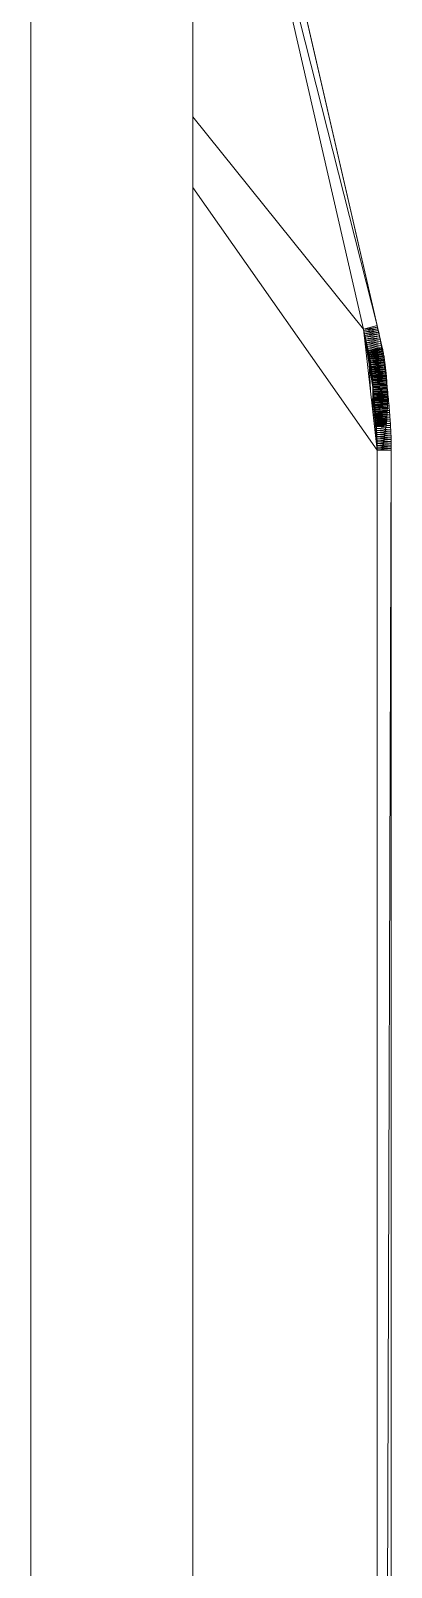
# Model space of a CAD drawing. Header units: millimetres. Extents: x 586.5 to 618.3, y 239.1 to 272.6.
# Drawn here: x 595.4555 to 595.5, y 261.5766 to 261.7659 of the extents above; entities that cross this region are included whole.
import ezdxf

# ---------------------------------------------------------------- set-up
doc = ezdxf.new("R2010")
doc.units = ezdxf.units.MM
doc.header["$LTSCALE"] = 75
doc.layers.add('A-GENM', color=253, linetype='Continuous', lineweight=9)

# ---------------------------------------------------------------- blocks, each defined once
blk = doc.blocks.new('Object 78325 - Object-283467-Subsolo')
at = {"layer": 'A-GENM'}
for p, q in [((-34830.87, 12990), (-34830.87, 12595)), ((-34810.87, 12990), (-34830.87, 12990)), ((-34830.87, 12990), (-34810.87, 12990)), ((-34830.87, 12990), (-34830.87, 12595)), ((-34810.87, 12595), (-34810.87, 12990)), ((-34810.87, 12990), (-34810.87, 12595)), ((-34810.87, 12595), (-34830.87, 12595)), ((-34830.87, 12595), (-34810.87, 12595))]:
    blk.add_line(p, q, dxfattribs=at)
blk = doc.blocks.new('Object 78325 - Object 78325-283471-Subsolo')
blk.add_blockref('Object 78325 - Object-283467-Subsolo', (0, 0))
blk = doc.blocks.new('_2597901 -  2597901-283655-Subsolo')
at = {"layer": 'A-GENM'}
for p, q in [((-34788.61, 12842.96), (-34806.01, 12918.64)), ((-34788.16, 12841.01), (-34806.01, 12918.64)), ((-34788.61, 12842.96), (-34806.01, 12918.64)), ((-34788.16, 12841.01), (-34807.7, 12918.16)), ((-34807.7, 12918.16), (-34789.85, 12840.56)), ((-34810.87, 12866.7), (-34789.85, 12840.56)), ((-34788.16, 12825.63), (-34810.87, 12858.01)), ((-34788.16, 12841.01), (-34788.61, 12842.96)), ((-34788.16, 12841.01), (-34788.61, 12842.96)), ((-34788.16, 12841.01), (-34789.85, 12840.56)), ((-34788.12, 12840.81), (-34789.85, 12840.56)), ((-34788.12, 12840.81), (-34789.81, 12840.37)), ((-34788.22, 12841), (-34787.54, 12838.29)), ((-34788.16, 12841.01), (-34788.12, 12840.82)), ((-34788.16, 12841.01), (-34788.12, 12840.81)), ((-34788.16, 12841.01), (-34788.12, 12840.82)), ((-34788.16, 12841.01), (-34787.54, 12838.29)), ((-34788.12, 12840.81), (-34788.12, 12840.82)), ((-34788.12, 12840.81), (-34788.12, 12840.82)), ((-34788.12, 12840.81), (-34788.12, 12840.81)), ((-34788.12, 12840.81), (-34788.07, 12840.61)), ((-34788.12, 12840.81), (-34788.07, 12840.61)), ((-34788.12, 12840.81), (-34788.07, 12840.61)), ((-34788.07, 12840.61), (-34788.12, 12840.81)), ((-34788.16, 12825.63), (-34789.85, 12840.56)), ((-34788.66, 12833.14), (-34789.85, 12840.56)), ((-34788.69, 12833.42), (-34789.85, 12840.56)), ((-34788.73, 12833.7), (-34789.85, 12840.56)), ((-34788.76, 12833.97), (-34789.85, 12840.56)), ((-34788.79, 12834.25), (-34789.85, 12840.56)), ((-34788.83, 12834.53), (-34789.85, 12840.56)), ((-34788.86, 12834.8), (-34789.85, 12840.56)), ((-34788.9, 12835.08), (-34789.85, 12840.56)), ((-34788.94, 12835.35), (-34789.85, 12840.56)), ((-34788.97, 12835.62), (-34789.85, 12840.56)), ((-34789.01, 12835.89), (-34789.85, 12840.56)), ((-34789.05, 12836.15), (-34789.85, 12840.56)), ((-34789.09, 12836.42), (-34789.85, 12840.56)), ((-34789.13, 12836.68), (-34789.85, 12840.56)), ((-34789.17, 12836.94), (-34789.85, 12840.56)), ((-34789.21, 12837.19), (-34789.85, 12840.56)), ((-34789.25, 12837.45), (-34789.85, 12840.56)), ((-34789.3, 12837.7), (-34789.85, 12840.56)), ((-34789.34, 12837.94), (-34789.85, 12840.56)), ((-34789.38, 12838.18), (-34789.85, 12840.56)), ((-34789.42, 12838.42), (-34789.85, 12840.56)), ((-34789.46, 12838.66), (-34789.85, 12840.56)), ((-34789.51, 12838.89), (-34789.85, 12840.56)), ((-34789.55, 12839.11), (-34789.85, 12840.56)), ((-34789.59, 12839.33), (-34789.85, 12840.56)), ((-34789.64, 12839.55), (-34789.85, 12840.56)), ((-34789.68, 12839.76), (-34789.85, 12840.56)), ((-34789.72, 12839.97), (-34789.85, 12840.56)), ((-34789.77, 12840.17), (-34789.85, 12840.56)), ((-34789.81, 12840.37), (-34789.85, 12840.56)), ((-34789.23, 12837.83), (-34789.85, 12840.56)), ((-34788.07, 12840.61), (-34789.81, 12840.37)), ((-34789.77, 12840.17), (-34789.81, 12840.37)), ((-34788.07, 12840.61), (-34789.77, 12840.17)), ((-34788.03, 12840.4), (-34789.77, 12840.17)), ((-34789.72, 12839.97), (-34789.77, 12840.17)), ((-34788.03, 12840.4), (-34789.72, 12839.97)), ((-34787.98, 12840.18), (-34789.72, 12839.97)), ((-34789.68, 12839.76), (-34789.72, 12839.97)), ((-34787.98, 12840.18), (-34789.68, 12839.76)), ((-34787.93, 12839.96), (-34789.68, 12839.76)), ((-34789.64, 12839.55), (-34789.68, 12839.76)), ((-34787.93, 12839.96), (-34789.64, 12839.55)), ((-34787.89, 12839.73), (-34789.64, 12839.55)), ((-34789.59, 12839.33), (-34789.64, 12839.55)), ((-34787.89, 12839.73), (-34789.59, 12839.33)), ((-34787.85, 12839.5), (-34789.59, 12839.33)), ((-34789.55, 12839.11), (-34789.59, 12839.33)), ((-34787.85, 12839.5), (-34789.55, 12839.11)), ((-34787.8, 12839.27), (-34789.55, 12839.11)), ((-34789.51, 12838.89), (-34789.55, 12839.11)), ((-34787.8, 12839.27), (-34789.51, 12838.89)), ((-34787.76, 12839.03), (-34789.51, 12838.89)), ((-34789.46, 12838.66), (-34789.51, 12838.89)), ((-34787.76, 12839.03), (-34789.46, 12838.66)), ((-34788.03, 12840.4), (-34788.07, 12840.61)), ((-34788.07, 12840.61), (-34788.03, 12840.4)), ((-34788.07, 12840.61), (-34788.03, 12840.4)), ((-34788.03, 12840.4), (-34788.03, 12840.4)), ((-34788.03, 12840.4), (-34788.03, 12840.39)), ((-34788.03, 12840.4), (-34787.98, 12840.18)), ((-34788.03, 12840.4), (-34787.98, 12840.18)), ((-34788.03, 12840.4), (-34788.03, 12840.4)), ((-34788.03, 12840.39), (-34787.98, 12840.18)), ((-34787.98, 12840.18), (-34788.03, 12840.39)), ((-34787.94, 12839.96), (-34787.98, 12840.18)), ((-34787.98, 12840.18), (-34787.93, 12839.96)), ((-34787.98, 12840.18), (-34787.94, 12839.96)), ((-34787.93, 12839.96), (-34787.94, 12839.96)), ((-34787.93, 12839.96), (-34787.94, 12839.96)), ((-34787.93, 12839.96), (-34787.93, 12839.95)), ((-34787.93, 12839.96), (-34787.89, 12839.73)), ((-34787.93, 12839.96), (-34787.89, 12839.73)), ((-34787.93, 12839.95), (-34787.89, 12839.73)), ((-34787.89, 12839.73), (-34787.93, 12839.95)), ((-34787.89, 12839.73), (-34787.89, 12839.73)), ((-34787.89, 12839.73), (-34787.85, 12839.5)), ((-34787.89, 12839.73), (-34787.85, 12839.5)), ((-34787.85, 12839.5), (-34787.89, 12839.73)), ((-34787.85, 12839.5), (-34787.89, 12839.73)), ((-34787.84, 12839.5), (-34787.85, 12839.5)), ((-34787.85, 12839.5), (-34787.8, 12839.27)), ((-34787.8, 12839.27), (-34787.85, 12839.5)), ((-34787.84, 12839.5), (-34787.8, 12839.27)), ((-34787.8, 12839.27), (-34787.84, 12839.5)), ((-34787.76, 12839.03), (-34787.8, 12839.27)), ((-34787.8, 12839.27), (-34787.76, 12839.03)), ((-34787.8, 12839.27), (-34787.76, 12839.03)), ((-34787.76, 12839.03), (-34787.76, 12839.03)), ((-34787.76, 12839.03), (-34787.76, 12839.02)), ((-34787.76, 12839.03), (-34787.71, 12838.79)), ((-34787.76, 12839.03), (-34787.71, 12838.79)), ((-34787.76, 12839.03), (-34787.76, 12839.03)), ((-34787.76, 12839.02), (-34787.71, 12838.79)), ((-34787.71, 12838.79), (-34787.76, 12839.02)), ((-34787.71, 12838.79), (-34789.46, 12838.66)), ((-34789.42, 12838.42), (-34789.46, 12838.66)), ((-34787.71, 12838.79), (-34789.42, 12838.42)), ((-34787.67, 12838.54), (-34789.42, 12838.42)), ((-34789.38, 12838.18), (-34789.42, 12838.42)), ((-34787.67, 12838.54), (-34789.38, 12838.18)), ((-34787.63, 12838.29), (-34789.38, 12838.18)), ((-34789.34, 12837.94), (-34789.38, 12838.18)), ((-34787.63, 12838.29), (-34789.34, 12837.94)), ((-34787.58, 12838.04), (-34789.34, 12837.94)), ((-34789.3, 12837.7), (-34789.34, 12837.94)), ((-34787.58, 12838.04), (-34789.3, 12837.7)), ((-34787.54, 12837.78), (-34789.3, 12837.7)), ((-34789.25, 12837.45), (-34789.3, 12837.7)), ((-34787.54, 12837.78), (-34789.25, 12837.45)), ((-34787.5, 12837.52), (-34789.25, 12837.45)), ((-34789.21, 12837.19), (-34789.25, 12837.45)), ((-34789.23, 12837.83), (-34787.54, 12838.29)), ((-34789.23, 12837.83), (-34787.51, 12838.16)), ((-34789.18, 12837.6), (-34789.23, 12837.83)), ((-34789.2, 12837.72), (-34789.23, 12837.83)), ((-34789, 12833.06), (-34789.23, 12837.83)), ((-34788.68, 12833.32), (-34789.23, 12837.83)), ((-34788.69, 12833.49), (-34789.23, 12837.83)), ((-34788.7, 12833.66), (-34789.23, 12837.83)), ((-34788.71, 12833.83), (-34789.23, 12837.83)), ((-34788.72, 12834), (-34789.23, 12837.83)), ((-34788.73, 12834.17), (-34789.23, 12837.83)), ((-34788.74, 12834.34), (-34789.23, 12837.83)), ((-34788.76, 12834.51), (-34789.23, 12837.83)), ((-34788.77, 12834.67), (-34789.23, 12837.83)), ((-34788.78, 12834.84), (-34789.23, 12837.83)), ((-34788.8, 12835.01), (-34789.23, 12837.83)), ((-34788.82, 12835.17), (-34789.23, 12837.83)), ((-34788.83, 12835.33), (-34789.23, 12837.83)), ((-34788.85, 12835.49), (-34789.23, 12837.83)), ((-34788.87, 12835.65), (-34789.23, 12837.83)), ((-34788.89, 12835.81), (-34789.23, 12837.83)), ((-34788.91, 12835.96), (-34789.23, 12837.83)), ((-34788.93, 12836.11), (-34789.23, 12837.83)), ((-34788.95, 12836.26), (-34789.23, 12837.83)), ((-34788.97, 12836.41), (-34789.23, 12837.83)), ((-34788.99, 12836.56), (-34789.23, 12837.83)), ((-34789.01, 12836.7), (-34789.23, 12837.83)), ((-34789.03, 12836.84), (-34789.23, 12837.83)), ((-34789.06, 12836.97), (-34789.23, 12837.83)), ((-34789.08, 12837.11), (-34789.23, 12837.83)), ((-34789.1, 12837.24), (-34789.23, 12837.83)), ((-34789.13, 12837.36), (-34789.23, 12837.83)), ((-34789.15, 12837.49), (-34789.23, 12837.83)), ((-34787.5, 12837.52), (-34789.21, 12837.19)), ((-34787.46, 12837.26), (-34789.21, 12837.19)), ((-34789.17, 12836.94), (-34789.21, 12837.19)), ((-34789.2, 12837.72), (-34787.51, 12838.16)), ((-34789.2, 12837.72), (-34787.48, 12838.03)), ((-34789.18, 12837.6), (-34789.2, 12837.72)), ((-34789.18, 12837.6), (-34787.48, 12838.03)), ((-34789.18, 12837.6), (-34787.45, 12837.89)), ((-34789.15, 12837.49), (-34789.18, 12837.6)), ((-34787.46, 12837.26), (-34789.17, 12836.94)), ((-34787.41, 12836.99), (-34789.17, 12836.94)), ((-34789.15, 12837.49), (-34787.45, 12837.89)), ((-34789.15, 12837.49), (-34787.42, 12837.75)), ((-34789.13, 12837.36), (-34789.15, 12837.49)), ((-34789.13, 12837.36), (-34787.42, 12837.75)), ((-34789.13, 12837.36), (-34787.4, 12837.61)), ((-34789.1, 12837.24), (-34789.13, 12837.36)), ((-34787.41, 12836.99), (-34789.13, 12836.68)), ((-34789.1, 12837.24), (-34787.4, 12837.61)), ((-34789.1, 12837.24), (-34787.37, 12837.47)), ((-34789.08, 12837.11), (-34789.1, 12837.24)), ((-34789.08, 12837.11), (-34787.37, 12837.47)), ((-34789.08, 12837.11), (-34787.34, 12837.32)), ((-34789.06, 12836.97), (-34789.08, 12837.11)), ((-34789.06, 12836.97), (-34787.34, 12837.32)), ((-34789.06, 12836.97), (-34787.32, 12837.17)), ((-34789.03, 12836.84), (-34787.32, 12837.17)), ((-34789.03, 12836.84), (-34787.3, 12837.02)), ((-34789.01, 12836.7), (-34787.3, 12837.02)), ((-34787.71, 12838.78), (-34787.71, 12838.79)), ((-34787.71, 12838.79), (-34787.67, 12838.54)), ((-34787.67, 12838.54), (-34787.71, 12838.79)), ((-34787.71, 12838.78), (-34787.67, 12838.54)), ((-34787.67, 12838.54), (-34787.71, 12838.78)), ((-34787.67, 12838.53), (-34787.67, 12838.54)), ((-34787.67, 12838.54), (-34787.63, 12838.29)), ((-34787.63, 12838.29), (-34787.67, 12838.54)), ((-34787.67, 12838.53), (-34787.63, 12838.29)), ((-34787.63, 12838.29), (-34787.67, 12838.53)), ((-34787.58, 12838.04), (-34787.63, 12838.29)), ((-34787.63, 12838.29), (-34787.58, 12838.04)), ((-34787.63, 12838.29), (-34787.58, 12838.04)), ((-34787.58, 12838.04), (-34787.58, 12838.04)), ((-34787.58, 12838.04), (-34787.54, 12837.79)), ((-34787.58, 12838.04), (-34787.54, 12837.78)), ((-34787.58, 12838.04), (-34787.58, 12838.04)), ((-34787.58, 12838.04), (-34787.54, 12837.79)), ((-34787.54, 12838.29), (-34787.51, 12838.16)), ((-34787.54, 12838.22), (-34787.51, 12838.22)), ((-34787.54, 12837.78), (-34787.54, 12837.79)), ((-34787.54, 12837.78), (-34787.54, 12837.79)), ((-34787.54, 12837.78), (-34787.54, 12837.77)), ((-34787.54, 12837.78), (-34787.5, 12837.52)), ((-34787.54, 12837.78), (-34787.5, 12837.52)), ((-34787.54, 12837.77), (-34787.5, 12837.52)), ((-34787.5, 12837.52), (-34787.54, 12837.77)), ((-34787.48, 12838.03), (-34787.51, 12838.16)), ((-34787.51, 12838.09), (-34787.48, 12838.09)), ((-34787.46, 12837.27), (-34787.5, 12837.52)), ((-34787.5, 12837.52), (-34787.46, 12837.26)), ((-34787.5, 12837.52), (-34787.46, 12837.27)), ((-34787.48, 12838.03), (-34787.45, 12837.89)), ((-34787.45, 12837.89), (-34787.48, 12838.03)), ((-34787.48, 12837.96), (-34787.45, 12837.96)), ((-34787.48, 12837.96), (-34787.45, 12837.96)), ((-34787.48, 12837.96), (-34787.45, 12837.96)), ((-34787.46, 12837.26), (-34787.46, 12837.27)), ((-34787.46, 12837.26), (-34787.46, 12837.27)), ((-34787.46, 12837.26), (-34787.46, 12837.25)), ((-34787.46, 12837.26), (-34787.41, 12836.99)), ((-34787.46, 12837.26), (-34787.41, 12836.99)), ((-34787.46, 12837.25), (-34787.41, 12836.99)), ((-34787.41, 12836.99), (-34787.46, 12837.25)), ((-34787.45, 12837.89), (-34787.42, 12837.75)), ((-34787.42, 12837.75), (-34787.45, 12837.89)), ((-34787.45, 12837.82), (-34787.42, 12837.82)), ((-34787.45, 12837.82), (-34787.42, 12837.82)), ((-34787.45, 12837.82), (-34787.42, 12837.82)), ((-34787.42, 12837.75), (-34787.4, 12837.61)), ((-34787.4, 12837.61), (-34787.42, 12837.75)), ((-34787.42, 12837.69), (-34787.4, 12837.69)), ((-34787.42, 12837.69), (-34787.4, 12837.69)), ((-34787.42, 12837.69), (-34787.4, 12837.69)), ((-34787.41, 12836.99), (-34787.41, 12836.99)), ((-34787.41, 12836.99), (-34787.37, 12836.72)), ((-34787.41, 12836.99), (-34787.37, 12836.72)), ((-34787.37, 12836.72), (-34787.41, 12836.99)), ((-34787.37, 12836.72), (-34787.41, 12836.99)), ((-34787.4, 12837.61), (-34787.37, 12837.47)), ((-34787.37, 12837.47), (-34787.4, 12837.61)), ((-34787.4, 12837.54), (-34787.37, 12837.54)), ((-34787.4, 12837.54), (-34787.37, 12837.54)), ((-34787.4, 12837.54), (-34787.37, 12837.54)), ((-34787.37, 12837.47), (-34787.34, 12837.32)), ((-34787.34, 12837.32), (-34787.37, 12837.47)), ((-34787.37, 12837.4), (-34787.34, 12837.4)), ((-34787.37, 12837.4), (-34787.34, 12837.4)), ((-34787.37, 12837.4), (-34787.34, 12837.4)), ((-34787.34, 12837.32), (-34787.32, 12837.17)), ((-34787.32, 12837.17), (-34787.34, 12837.32)), ((-34787.34, 12837.25), (-34787.32, 12837.25)), ((-34787.34, 12837.25), (-34787.32, 12837.25)), ((-34787.34, 12837.25), (-34787.32, 12837.25)), ((-34787.32, 12837.17), (-34787.3, 12837.02)), ((-34787.3, 12837.02), (-34787.32, 12837.17)), ((-34787.32, 12837.1), (-34787.3, 12837.1)), ((-34787.32, 12837.1), (-34787.3, 12837.1)), ((-34787.32, 12837.1), (-34787.3, 12837.1)), ((-34787.3, 12837.02), (-34787.27, 12836.87)), ((-34787.27, 12836.87), (-34787.3, 12837.02)), ((-34789.13, 12836.68), (-34789.17, 12836.94)), ((-34787.37, 12836.72), (-34789.13, 12836.68)), ((-34789.09, 12836.42), (-34789.13, 12836.68)), ((-34787.37, 12836.72), (-34789.09, 12836.42)), ((-34787.33, 12836.45), (-34789.09, 12836.42)), ((-34789.05, 12836.15), (-34789.09, 12836.42)), ((-34789.03, 12836.84), (-34789.06, 12836.97)), ((-34787.33, 12836.45), (-34789.05, 12836.15)), ((-34787.29, 12836.18), (-34789.05, 12836.15)), ((-34789.01, 12835.89), (-34789.05, 12836.15)), ((-34789.01, 12836.7), (-34789.03, 12836.84)), ((-34789.01, 12836.7), (-34787.27, 12836.87)), ((-34788.99, 12836.56), (-34789.01, 12836.7)), ((-34787.29, 12836.18), (-34789.01, 12835.89)), ((-34787.25, 12835.91), (-34789.01, 12835.89)), ((-34788.97, 12835.62), (-34789.01, 12835.89)), ((-34788.99, 12836.56), (-34787.27, 12836.87)), ((-34788.99, 12836.56), (-34787.25, 12836.71)), ((-34788.97, 12836.41), (-34788.99, 12836.56)), ((-34788.97, 12836.41), (-34787.25, 12836.71)), ((-34788.97, 12836.41), (-34787.22, 12836.55)), ((-34788.95, 12836.26), (-34788.97, 12836.41)), ((-34787.25, 12835.91), (-34788.97, 12835.62)), ((-34787.21, 12835.63), (-34788.97, 12835.62)), ((-34788.94, 12835.35), (-34788.97, 12835.62)), ((-34788.95, 12836.26), (-34787.22, 12836.55)), ((-34788.95, 12836.26), (-34787.2, 12836.39)), ((-34788.93, 12836.11), (-34788.95, 12836.26)), ((-34787.21, 12835.63), (-34788.94, 12835.35)), ((-34787.18, 12835.35), (-34788.94, 12835.35)), ((-34788.9, 12835.08), (-34788.94, 12835.35)), ((-34788.93, 12836.11), (-34787.2, 12836.39)), ((-34788.93, 12836.11), (-34787.18, 12836.22)), ((-34788.91, 12835.96), (-34788.93, 12836.11)), ((-34788.91, 12835.96), (-34787.18, 12836.22)), ((-34788.91, 12835.96), (-34787.16, 12836.06)), ((-34788.89, 12835.81), (-34788.91, 12835.96)), ((-34787.18, 12835.35), (-34788.9, 12835.08)), ((-34788.89, 12835.81), (-34787.16, 12836.06)), ((-34788.89, 12835.81), (-34787.14, 12835.89)), ((-34788.87, 12835.65), (-34788.89, 12835.81)), ((-34788.87, 12835.65), (-34787.14, 12835.89)), ((-34788.87, 12835.65), (-34787.12, 12835.72)), ((-34788.85, 12835.49), (-34788.87, 12835.65)), ((-34788.85, 12835.49), (-34787.12, 12835.72)), ((-34788.85, 12835.49), (-34787.1, 12835.55)), ((-34788.83, 12835.33), (-34788.85, 12835.49)), ((-34788.83, 12835.33), (-34787.1, 12835.55)), ((-34788.83, 12835.33), (-34787.08, 12835.38)), ((-34788.82, 12835.17), (-34788.83, 12835.33)), ((-34788.82, 12835.17), (-34787.08, 12835.38)), ((-34788.82, 12835.17), (-34787.07, 12835.2)), ((-34788.8, 12835.01), (-34788.82, 12835.17)), ((-34788.8, 12835.01), (-34787.07, 12835.2)), ((-34787.37, 12836.72), (-34787.37, 12836.72)), ((-34787.37, 12836.72), (-34787.33, 12836.45)), ((-34787.37, 12836.72), (-34787.33, 12836.45)), ((-34787.33, 12836.45), (-34787.37, 12836.72)), ((-34787.33, 12836.45), (-34787.37, 12836.72)), ((-34787.29, 12836.19), (-34787.33, 12836.45)), ((-34787.33, 12836.45), (-34787.29, 12836.18)), ((-34787.33, 12836.45), (-34787.29, 12836.19)), ((-34787.3, 12836.94), (-34787.27, 12836.94)), ((-34787.3, 12836.94), (-34787.27, 12836.94)), ((-34787.3, 12836.94), (-34787.27, 12836.94)), ((-34787.29, 12836.18), (-34787.29, 12836.19)), ((-34787.29, 12836.18), (-34787.29, 12836.19)), ((-34787.29, 12836.18), (-34787.29, 12836.17)), ((-34787.29, 12836.18), (-34787.25, 12835.91)), ((-34787.29, 12836.18), (-34787.25, 12835.91)), ((-34787.29, 12836.17), (-34787.25, 12835.91)), ((-34787.25, 12835.91), (-34787.29, 12836.17)), ((-34787.27, 12836.87), (-34787.25, 12836.71)), ((-34787.25, 12836.71), (-34787.27, 12836.87)), ((-34787.25, 12836.79), (-34787.27, 12836.79)), ((-34787.25, 12836.79), (-34787.27, 12836.79)), ((-34787.25, 12836.79), (-34787.27, 12836.79)), ((-34787.25, 12836.71), (-34787.22, 12836.55)), ((-34787.25, 12836.71), (-34787.22, 12836.55)), ((-34787.22, 12836.55), (-34787.25, 12836.71)), ((-34787.25, 12835.9), (-34787.25, 12835.91)), ((-34787.25, 12835.91), (-34787.21, 12835.63)), ((-34787.21, 12835.63), (-34787.25, 12835.91)), ((-34787.25, 12835.9), (-34787.21, 12835.63)), ((-34787.21, 12835.63), (-34787.25, 12835.9)), ((-34787.22, 12836.55), (-34787.2, 12836.39)), ((-34787.22, 12836.55), (-34787.2, 12836.39)), ((-34787.22, 12836.55), (-34787.2, 12836.39)), ((-34787.18, 12835.36), (-34787.21, 12835.63)), ((-34787.21, 12835.63), (-34787.18, 12835.35)), ((-34787.21, 12835.63), (-34787.18, 12835.36)), ((-34787.2, 12836.39), (-34787.18, 12836.22)), ((-34787.2, 12836.39), (-34787.18, 12836.22)), ((-34787.18, 12836.22), (-34787.2, 12836.39)), ((-34787.18, 12836.22), (-34787.16, 12836.06)), ((-34787.18, 12836.22), (-34787.16, 12836.06)), ((-34787.18, 12836.22), (-34787.16, 12836.06)), ((-34787.18, 12835.35), (-34787.18, 12835.36)), ((-34787.18, 12835.35), (-34787.18, 12835.36)), ((-34787.18, 12835.35), (-34787.14, 12835.08)), ((-34787.18, 12835.35), (-34787.14, 12835.07)), ((-34787.18, 12835.35), (-34787.14, 12835.08)), ((-34787.16, 12836.06), (-34787.14, 12835.89)), ((-34787.16, 12836.06), (-34787.14, 12835.89)), ((-34787.16, 12836.06), (-34787.14, 12835.89)), ((-34787.14, 12835.89), (-34787.12, 12835.72)), ((-34787.14, 12835.89), (-34787.12, 12835.72)), ((-34787.14, 12835.89), (-34787.12, 12835.72)), ((-34787.12, 12835.72), (-34787.1, 12835.55)), ((-34787.12, 12835.72), (-34787.1, 12835.55)), ((-34787.1, 12835.55), (-34787.12, 12835.72)), ((-34787.1, 12835.55), (-34787.08, 12835.38)), ((-34787.1, 12835.55), (-34787.08, 12835.38)), ((-34787.08, 12835.38), (-34787.1, 12835.55)), ((-34787.08, 12835.38), (-34787.07, 12835.2)), ((-34787.08, 12835.38), (-34787.07, 12835.2)), ((-34787.08, 12835.38), (-34787.07, 12835.2)), ((-34787.07, 12835.2), (-34787.05, 12835.03)), ((-34787.07, 12835.2), (-34787.05, 12835.03)), ((-34787.07, 12835.2), (-34787.05, 12835.03)), ((-34787.14, 12835.07), (-34788.9, 12835.08)), ((-34788.86, 12834.8), (-34788.9, 12835.08)), ((-34787.14, 12835.07), (-34788.86, 12834.8)), ((-34787.1, 12834.79), (-34788.86, 12834.8)), ((-34788.83, 12834.53), (-34788.86, 12834.8)), ((-34787.1, 12834.79), (-34788.83, 12834.53)), ((-34787.07, 12834.51), (-34788.83, 12834.53)), ((-34788.79, 12834.25), (-34788.83, 12834.53)), ((-34788.8, 12835.01), (-34787.05, 12835.03)), ((-34788.78, 12834.84), (-34788.8, 12835.01)), ((-34787.07, 12834.51), (-34788.79, 12834.25)), ((-34787.03, 12834.22), (-34788.79, 12834.25)), ((-34788.76, 12833.97), (-34788.79, 12834.25)), ((-34788.78, 12834.84), (-34787.05, 12835.03)), ((-34788.78, 12834.84), (-34787.03, 12834.85)), ((-34788.77, 12834.67), (-34788.78, 12834.84)), ((-34788.77, 12834.67), (-34787.03, 12834.85)), ((-34788.76, 12834.51), (-34788.77, 12834.67)), ((-34788.77, 12834.67), (-34787.02, 12834.67)), ((-34788.76, 12834.51), (-34787.02, 12834.67)), ((-34788.74, 12834.34), (-34788.76, 12834.51)), ((-34788.76, 12834.51), (-34787.01, 12834.49)), ((-34787.03, 12834.22), (-34788.76, 12833.97)), ((-34787, 12833.94), (-34788.76, 12833.97)), ((-34788.73, 12833.7), (-34788.76, 12833.97)), ((-34788.75, 12830.79), (-34788.68, 12833.32)), ((-34788.74, 12834.34), (-34787.01, 12834.49)), ((-34788.73, 12834.17), (-34788.74, 12834.34)), ((-34788.74, 12834.34), (-34786.99, 12834.32)), ((-34788.73, 12834.17), (-34786.99, 12834.32)), ((-34788.72, 12834), (-34788.73, 12834.17)), ((-34788.73, 12834.17), (-34786.98, 12834.14)), ((-34787, 12833.94), (-34788.73, 12833.7)), ((-34786.97, 12833.66), (-34788.73, 12833.7)), ((-34788.69, 12833.42), (-34788.73, 12833.7)), ((-34788.72, 12834), (-34786.98, 12834.14)), ((-34788.71, 12833.83), (-34788.72, 12834)), ((-34788.72, 12834), (-34786.97, 12833.96)), ((-34788.71, 12833.83), (-34786.97, 12833.96)), ((-34788.7, 12833.66), (-34788.71, 12833.83)), ((-34788.71, 12833.83), (-34786.96, 12833.77)), ((-34788.7, 12833.66), (-34786.96, 12833.77)), ((-34788.69, 12833.49), (-34788.7, 12833.66)), ((-34788.7, 12833.66), (-34786.95, 12833.59)), ((-34786.97, 12833.66), (-34788.69, 12833.42)), ((-34788.69, 12833.49), (-34786.95, 12833.59)), ((-34788.68, 12833.32), (-34788.69, 12833.49)), ((-34788.69, 12833.49), (-34786.94, 12833.41)), ((-34786.93, 12833.37), (-34788.69, 12833.42)), ((-34788.66, 12833.14), (-34788.69, 12833.42)), ((-34788.68, 12833.32), (-34786.94, 12833.41)), ((-34788.67, 12833.14), (-34788.68, 12833.32)), ((-34788.68, 12833.32), (-34786.93, 12833.23)), ((-34788.67, 12833.14), (-34786.93, 12833.23)), ((-34786.93, 12833.37), (-34788.66, 12833.14)), ((-34787.14, 12835.07), (-34787.14, 12835.08)), ((-34787.14, 12835.07), (-34787.14, 12835.08)), ((-34787.14, 12835.07), (-34787.14, 12835.06)), ((-34787.14, 12835.07), (-34787.1, 12834.79)), ((-34787.14, 12835.07), (-34787.1, 12834.79)), ((-34787.14, 12835.06), (-34787.1, 12834.79)), ((-34787.1, 12834.79), (-34787.14, 12835.06)), ((-34787.1, 12834.78), (-34787.1, 12834.79)), ((-34787.1, 12834.79), (-34787.07, 12834.51)), ((-34787.07, 12834.51), (-34787.1, 12834.79)), ((-34787.1, 12834.78), (-34787.07, 12834.51)), ((-34787.07, 12834.51), (-34787.1, 12834.78)), ((-34787.07, 12834.5), (-34787.07, 12834.51)), ((-34787.07, 12834.51), (-34787.03, 12834.22)), ((-34787.03, 12834.22), (-34787.07, 12834.51)), ((-34787.07, 12834.5), (-34787.03, 12834.22)), ((-34787.03, 12834.22), (-34787.07, 12834.5)), ((-34787.05, 12835.03), (-34787.03, 12834.85)), ((-34787.05, 12835.03), (-34787.03, 12834.85)), ((-34787.05, 12835.03), (-34787.03, 12834.85)), ((-34787.03, 12834.85), (-34787.02, 12834.67)), ((-34787.03, 12834.85), (-34787.02, 12834.67)), ((-34787.03, 12834.85), (-34787.02, 12834.67)), ((-34787.03, 12834.22), (-34787.03, 12834.22)), ((-34787.03, 12834.22), (-34787, 12833.94)), ((-34787.03, 12834.22), (-34787, 12833.94)), ((-34787, 12833.94), (-34787.03, 12834.22)), ((-34787, 12833.94), (-34787.03, 12834.22)), ((-34787.02, 12834.67), (-34787.01, 12834.49)), ((-34787.02, 12834.67), (-34787.01, 12834.49)), ((-34787.02, 12834.67), (-34787.01, 12834.49)), ((-34787.01, 12834.49), (-34786.99, 12834.32)), ((-34787.01, 12834.49), (-34786.99, 12834.32)), ((-34787.01, 12834.49), (-34786.99, 12834.32)), ((-34787, 12833.93), (-34787, 12833.94)), ((-34787, 12833.94), (-34786.97, 12833.66)), ((-34786.97, 12833.66), (-34787, 12833.94)), ((-34787, 12833.93), (-34786.97, 12833.66)), ((-34786.97, 12833.66), (-34787, 12833.93)), ((-34786.99, 12834.32), (-34786.98, 12834.14)), ((-34786.99, 12834.32), (-34786.98, 12834.14)), ((-34786.98, 12834.14), (-34786.99, 12834.32)), ((-34786.98, 12834.14), (-34786.97, 12833.96)), ((-34786.98, 12834.14), (-34786.97, 12833.96)), ((-34786.97, 12833.96), (-34786.98, 12834.14)), ((-34786.97, 12833.96), (-34786.96, 12833.77)), ((-34786.97, 12833.96), (-34786.96, 12833.77)), ((-34786.96, 12833.77), (-34786.97, 12833.96)), ((-34786.93, 12833.38), (-34786.97, 12833.66)), ((-34786.97, 12833.66), (-34786.93, 12833.37)), ((-34786.97, 12833.66), (-34786.93, 12833.38)), ((-34786.96, 12833.77), (-34786.95, 12833.59)), ((-34786.96, 12833.77), (-34786.95, 12833.59)), ((-34786.96, 12833.77), (-34786.95, 12833.59)), ((-34786.95, 12833.59), (-34786.94, 12833.41)), ((-34786.95, 12833.59), (-34786.94, 12833.41)), ((-34786.94, 12833.41), (-34786.95, 12833.59)), ((-34786.94, 12833.41), (-34786.93, 12833.23)), ((-34786.94, 12833.41), (-34786.93, 12833.23)), ((-34786.93, 12833.23), (-34786.94, 12833.41)), ((-34786.93, 12833.37), (-34786.93, 12833.38)), ((-34786.93, 12833.37), (-34786.93, 12833.38)), ((-34786.93, 12833.37), (-34786.93, 12833.36)), ((-34786.93, 12833.37), (-34786.9, 12833.09)), ((-34786.93, 12833.37), (-34786.9, 12833.09)), ((-34786.93, 12833.36), (-34786.9, 12833.09)), ((-34786.9, 12833.09), (-34786.93, 12833.36)), ((-34786.93, 12833.23), (-34786.93, 12833.05)), ((-34786.93, 12833.23), (-34786.93, 12833.05)), ((-34786.93, 12833.23), (-34786.93, 12833.05)), ((-34788.74, 12830.75), (-34788.67, 12833.14)), ((-34788.74, 12830.71), (-34788.66, 12832.97)), ((-34788.73, 12830.68), (-34788.66, 12832.8)), ((-34788.73, 12830.65), (-34788.66, 12832.63)), ((-34788.73, 12830.61), (-34788.65, 12832.46)), ((-34788.72, 12830.57), (-34788.65, 12832.29)), ((-34788.72, 12830.54), (-34788.64, 12832.12)), ((-34788.71, 12830.5), (-34788.64, 12831.95)), ((-34788.71, 12830.47), (-34788.64, 12831.79)), ((-34788.71, 12830.44), (-34788.64, 12831.62)), ((-34788.66, 12832.97), (-34788.67, 12833.14)), ((-34788.67, 12833.14), (-34786.93, 12833.05)), ((-34786.9, 12833.09), (-34788.66, 12833.14)), ((-34788.63, 12832.86), (-34788.66, 12833.14)), ((-34788.16, 12825.63), (-34788.66, 12833.14)), ((-34788.66, 12832.97), (-34786.93, 12833.05)), ((-34788.66, 12832.8), (-34788.66, 12832.97)), ((-34788.66, 12832.97), (-34786.92, 12832.87)), ((-34788.66, 12832.8), (-34786.92, 12832.87)), ((-34788.66, 12832.63), (-34788.66, 12832.8)), ((-34788.66, 12832.8), (-34786.91, 12832.69)), ((-34788.66, 12832.63), (-34786.91, 12832.69)), ((-34788.65, 12832.46), (-34788.66, 12832.63)), ((-34788.66, 12832.63), (-34786.91, 12832.51)), ((-34788.65, 12832.46), (-34786.91, 12832.51)), ((-34788.65, 12832.29), (-34788.65, 12832.46)), ((-34788.65, 12832.46), (-34786.9, 12832.33)), ((-34788.65, 12832.29), (-34786.9, 12832.33)), ((-34788.64, 12832.12), (-34788.65, 12832.29)), ((-34788.65, 12832.29), (-34786.9, 12832.15)), ((-34788.64, 12832.12), (-34786.9, 12832.15)), ((-34788.64, 12831.95), (-34788.64, 12832.12)), ((-34788.64, 12832.12), (-34786.9, 12831.97)), ((-34788.64, 12831.95), (-34786.9, 12831.97)), ((-34788.64, 12831.79), (-34788.64, 12831.95)), ((-34788.64, 12831.95), (-34786.9, 12831.79)), ((-34788.64, 12831.62), (-34788.64, 12831.79)), ((-34788.64, 12831.79), (-34786.9, 12831.79)), ((-34788.64, 12831.79), (-34786.9, 12831.62)), ((-34788.64, 12831.46), (-34788.64, 12831.62)), ((-34788.64, 12831.46), (-34786.9, 12831.62)), ((-34788.64, 12831.62), (-34786.9, 12831.62)), ((-34788.64, 12831.29), (-34788.64, 12831.46)), ((-34788.64, 12831.46), (-34786.9, 12831.44)), ((-34788.64, 12831.29), (-34786.9, 12831.44)), ((-34786.9, 12833.09), (-34788.63, 12832.86)), ((-34786.87, 12832.8), (-34788.63, 12832.86)), ((-34788.63, 12832.86), (-34788.6, 12832.58)), ((-34788.63, 12832.86), (-34788.16, 12825.63)), ((-34786.87, 12832.8), (-34788.6, 12832.58)), ((-34786.84, 12832.52), (-34788.6, 12832.58)), ((-34788.6, 12832.58), (-34788.57, 12832.31)), ((-34788.6, 12832.58), (-34788.16, 12825.63)), ((-34786.84, 12832.52), (-34788.57, 12832.31)), ((-34786.81, 12832.23), (-34788.57, 12832.31)), ((-34788.57, 12832.31), (-34788.54, 12832.03)), ((-34788.57, 12832.31), (-34788.16, 12825.63)), ((-34786.81, 12832.23), (-34788.54, 12832.03)), ((-34786.78, 12831.95), (-34788.54, 12832.03)), ((-34788.54, 12832.03), (-34788.51, 12831.75)), ((-34788.54, 12832.03), (-34788.16, 12825.63)), ((-34786.78, 12831.95), (-34788.51, 12831.75)), ((-34786.75, 12831.67), (-34788.51, 12831.75)), ((-34788.51, 12831.75), (-34788.49, 12831.47)), ((-34788.51, 12831.75), (-34788.16, 12825.63)), ((-34786.75, 12831.67), (-34788.49, 12831.47)), ((-34786.73, 12831.39), (-34788.49, 12831.47)), ((-34788.49, 12831.47), (-34788.46, 12831.2)), ((-34788.49, 12831.47), (-34788.16, 12825.63)), ((-34786.73, 12831.39), (-34788.46, 12831.2)), ((-34786.93, 12833.05), (-34786.92, 12832.87)), ((-34786.93, 12833.05), (-34786.92, 12832.87)), ((-34786.92, 12832.87), (-34786.93, 12833.05)), ((-34786.92, 12832.87), (-34786.91, 12832.69)), ((-34786.92, 12832.87), (-34786.91, 12832.69)), ((-34786.91, 12832.69), (-34786.92, 12832.87)), ((-34786.91, 12832.69), (-34786.91, 12832.51)), ((-34786.91, 12832.69), (-34786.91, 12832.51)), ((-34786.91, 12832.51), (-34786.91, 12832.69)), ((-34786.91, 12832.51), (-34786.9, 12832.33)), ((-34786.91, 12832.51), (-34786.9, 12832.33)), ((-34786.91, 12832.51), (-34786.9, 12832.33)), ((-34786.9, 12833.08), (-34786.9, 12833.09)), ((-34786.9, 12833.09), (-34786.87, 12832.8)), ((-34786.87, 12832.8), (-34786.9, 12833.09)), ((-34786.9, 12833.08), (-34786.87, 12832.8)), ((-34786.87, 12832.8), (-34786.9, 12833.08)), ((-34786.9, 12832.33), (-34786.9, 12832.15)), ((-34786.9, 12832.33), (-34786.9, 12832.15)), ((-34786.9, 12832.33), (-34786.9, 12832.15)), ((-34786.9, 12832.15), (-34786.9, 12831.97)), ((-34786.9, 12832.15), (-34786.9, 12831.97)), ((-34786.9, 12832.15), (-34786.9, 12831.97)), ((-34786.9, 12831.97), (-34786.9, 12831.79)), ((-34786.9, 12831.97), (-34786.9, 12831.79)), ((-34786.9, 12831.79), (-34786.9, 12831.97)), ((-34786.9, 12831.79), (-34786.9, 12831.62)), ((-34786.9, 12831.79), (-34786.9, 12831.62)), ((-34786.9, 12831.62), (-34786.9, 12831.79)), ((-34786.9, 12831.62), (-34786.9, 12831.44)), ((-34786.9, 12831.62), (-34786.9, 12831.44)), ((-34786.9, 12831.44), (-34786.9, 12831.62)), ((-34786.9, 12831.44), (-34786.9, 12831.27)), ((-34786.9, 12831.44), (-34786.9, 12831.27)), ((-34786.9, 12831.44), (-34786.9, 12831.27)), ((-34786.84, 12832.52), (-34786.87, 12832.8)), ((-34786.87, 12832.8), (-34786.84, 12832.52)), ((-34786.87, 12832.8), (-34786.84, 12832.52)), ((-34786.84, 12832.52), (-34786.84, 12832.52)), ((-34786.84, 12832.52), (-34786.84, 12832.51)), ((-34786.84, 12832.52), (-34786.81, 12832.23)), ((-34786.84, 12832.52), (-34786.84, 12832.52)), ((-34786.84, 12832.52), (-34786.81, 12832.23)), ((-34786.84, 12832.51), (-34786.81, 12832.23)), ((-34786.81, 12832.23), (-34786.84, 12832.51)), ((-34786.81, 12832.23), (-34786.81, 12832.23)), ((-34786.81, 12832.23), (-34786.78, 12831.95)), ((-34786.81, 12832.23), (-34786.78, 12831.95)), ((-34786.78, 12831.95), (-34786.81, 12832.23)), ((-34786.78, 12831.95), (-34786.81, 12832.23)), ((-34786.78, 12831.94), (-34786.78, 12831.95)), ((-34786.78, 12831.95), (-34786.75, 12831.67)), ((-34786.75, 12831.67), (-34786.78, 12831.95)), ((-34786.78, 12831.94), (-34786.75, 12831.67)), ((-34786.75, 12831.67), (-34786.78, 12831.94)), ((-34786.73, 12831.39), (-34786.75, 12831.67)), ((-34786.75, 12831.67), (-34786.73, 12831.39)), ((-34786.75, 12831.67), (-34786.73, 12831.39)), ((-34786.73, 12831.39), (-34786.73, 12831.39)), ((-34786.73, 12831.39), (-34786.73, 12831.38)), ((-34786.73, 12831.39), (-34786.7, 12831.11)), ((-34786.73, 12831.39), (-34786.73, 12831.39)), ((-34786.73, 12831.39), (-34786.7, 12831.11)), ((-34786.73, 12831.38), (-34786.7, 12831.11)), ((-34786.7, 12831.11), (-34786.73, 12831.38)), ((-34788.68, 12830.2), (-34786.93, 12830.26)), ((-34788.68, 12830.2), (-34786.94, 12830.1)), ((-34788.67, 12830.35), (-34786.92, 12830.42)), ((-34788.67, 12830.35), (-34786.93, 12830.26)), ((-34788.66, 12830.66), (-34786.91, 12830.76)), ((-34788.66, 12830.66), (-34786.92, 12830.59)), ((-34788.66, 12830.5), (-34786.92, 12830.59)), ((-34788.66, 12830.5), (-34786.92, 12830.42)), ((-34788.66, 12830.06), (-34786.94, 12830.1)), ((-34788.66, 12830.05), (-34786.95, 12829.94)), ((-34788.65, 12831.13), (-34788.64, 12831.29)), ((-34788.65, 12831.13), (-34786.9, 12831.27)), ((-34788.65, 12830.97), (-34788.65, 12831.13)), ((-34788.65, 12831.13), (-34786.9, 12831.09)), ((-34788.65, 12830.97), (-34786.9, 12831.09)), ((-34788.65, 12830.81), (-34788.65, 12830.97)), ((-34788.65, 12830.97), (-34786.91, 12830.92)), ((-34788.65, 12830.81), (-34786.91, 12830.92)), ((-34788.65, 12830.81), (-34786.91, 12830.76)), ((-34788.65, 12829.91), (-34786.95, 12829.94)), ((-34788.65, 12829.91), (-34786.96, 12829.78)), ((-34788.64, 12831.29), (-34786.9, 12831.27)), ((-34788.63, 12829.77), (-34786.96, 12829.78)), ((-34788.63, 12829.77), (-34786.97, 12829.63)), ((-34788.62, 12829.63), (-34786.98, 12829.48)), ((-34788.62, 12829.63), (-34786.97, 12829.63)), ((-34788.6, 12829.5), (-34786.98, 12829.48)), ((-34788.6, 12829.49), (-34786.99, 12829.33)), ((-34786.7, 12831.11), (-34788.46, 12831.2)), ((-34788.46, 12831.2), (-34788.44, 12830.92)), ((-34788.46, 12831.2), (-34788.16, 12825.63)), ((-34786.7, 12831.11), (-34788.44, 12830.92)), ((-34786.68, 12830.83), (-34788.44, 12830.92)), ((-34788.44, 12830.92), (-34788.41, 12830.65)), ((-34788.44, 12830.92), (-34788.16, 12825.63)), ((-34786.68, 12830.83), (-34788.41, 12830.65)), ((-34786.66, 12830.55), (-34788.41, 12830.65)), ((-34788.41, 12830.65), (-34788.39, 12830.38)), ((-34788.41, 12830.65), (-34788.16, 12825.63)), ((-34786.66, 12830.55), (-34788.39, 12830.38)), ((-34786.63, 12830.28), (-34788.39, 12830.38)), ((-34788.39, 12830.38), (-34788.37, 12830.11)), ((-34788.39, 12830.38), (-34788.16, 12825.63)), ((-34786.63, 12830.28), (-34788.37, 12830.11)), ((-34786.61, 12830), (-34788.37, 12830.11)), ((-34788.37, 12830.11), (-34788.35, 12829.85)), ((-34788.37, 12830.11), (-34788.16, 12825.63)), ((-34786.61, 12830), (-34788.35, 12829.85)), ((-34786.59, 12829.73), (-34788.35, 12829.85)), ((-34788.35, 12829.85), (-34788.33, 12829.58)), ((-34788.35, 12829.85), (-34788.16, 12825.63)), ((-34786.59, 12829.73), (-34788.33, 12829.58)), ((-34786.57, 12829.46), (-34788.33, 12829.58)), ((-34788.33, 12829.58), (-34788.31, 12829.32)), ((-34788.33, 12829.58), (-34788.16, 12825.63)), ((-34786.57, 12829.46), (-34788.31, 12829.32)), ((-34786.98, 12829.48), (-34786.99, 12829.33)), ((-34786.99, 12829.33), (-34786.98, 12829.48)), ((-34786.97, 12829.63), (-34786.98, 12829.48)), ((-34786.98, 12829.48), (-34786.97, 12829.63)), ((-34786.97, 12829.55), (-34786.98, 12829.55)), ((-34786.98, 12829.55), (-34786.97, 12829.55)), ((-34786.97, 12829.55), (-34786.98, 12829.55)), ((-34786.96, 12829.78), (-34786.97, 12829.63)), ((-34786.97, 12829.63), (-34786.96, 12829.78)), ((-34786.96, 12829.7), (-34786.97, 12829.7)), ((-34786.97, 12829.7), (-34786.96, 12829.7)), ((-34786.97, 12829.7), (-34786.96, 12829.7)), ((-34786.95, 12829.94), (-34786.96, 12829.78)), ((-34786.96, 12829.78), (-34786.95, 12829.94)), ((-34786.95, 12829.86), (-34786.96, 12829.86)), ((-34786.96, 12829.86), (-34786.95, 12829.86)), ((-34786.96, 12829.86), (-34786.95, 12829.86)), ((-34786.94, 12830.1), (-34786.95, 12829.94)), ((-34786.94, 12830.1), (-34786.95, 12829.94)), ((-34786.94, 12830.02), (-34786.95, 12830.02)), ((-34786.95, 12830.02), (-34786.94, 12830.02)), ((-34786.95, 12830.02), (-34786.94, 12830.02)), ((-34786.93, 12830.26), (-34786.94, 12830.1)), ((-34786.93, 12830.26), (-34786.94, 12830.1)), ((-34786.93, 12830.26), (-34786.94, 12830.1)), ((-34786.92, 12830.42), (-34786.93, 12830.26)), ((-34786.92, 12830.42), (-34786.93, 12830.26)), ((-34786.93, 12830.26), (-34786.92, 12830.42)), ((-34786.91, 12830.76), (-34786.92, 12830.59)), ((-34786.91, 12830.76), (-34786.92, 12830.59)), ((-34786.91, 12830.76), (-34786.92, 12830.59)), ((-34786.92, 12830.59), (-34786.92, 12830.42)), ((-34786.92, 12830.59), (-34786.92, 12830.42)), ((-34786.92, 12830.59), (-34786.92, 12830.42)), ((-34786.9, 12831.09), (-34786.91, 12830.92)), ((-34786.9, 12831.09), (-34786.91, 12830.92)), ((-34786.9, 12831.09), (-34786.91, 12830.92)), ((-34786.91, 12830.92), (-34786.91, 12830.76)), ((-34786.91, 12830.92), (-34786.91, 12830.76)), ((-34786.91, 12830.76), (-34786.91, 12830.92)), ((-34786.9, 12831.27), (-34786.9, 12831.09)), ((-34786.9, 12831.27), (-34786.9, 12831.09)), ((-34786.9, 12831.27), (-34786.9, 12831.09)), ((-34786.68, 12830.84), (-34786.7, 12831.11)), ((-34786.7, 12831.11), (-34786.68, 12830.83)), ((-34786.7, 12831.11), (-34786.68, 12830.84)), ((-34786.68, 12830.83), (-34786.68, 12830.84)), ((-34786.68, 12830.83), (-34786.68, 12830.84)), ((-34786.68, 12830.83), (-34786.66, 12830.56)), ((-34786.68, 12830.83), (-34786.66, 12830.55)), ((-34786.68, 12830.83), (-34786.66, 12830.56)), ((-34786.66, 12830.55), (-34786.66, 12830.56)), ((-34786.66, 12830.55), (-34786.66, 12830.56)), ((-34786.66, 12830.55), (-34786.63, 12830.28)), ((-34786.66, 12830.55), (-34786.63, 12830.28)), ((-34786.66, 12830.55), (-34786.63, 12830.28)), ((-34786.63, 12830.28), (-34786.63, 12830.28)), ((-34786.63, 12830.28), (-34786.61, 12830.01)), ((-34786.63, 12830.28), (-34786.61, 12830)), ((-34786.63, 12830.28), (-34786.63, 12830.28)), ((-34786.63, 12830.28), (-34786.61, 12830.01)), ((-34786.61, 12830), (-34786.61, 12830.01)), ((-34786.61, 12830), (-34786.61, 12830.01)), ((-34786.61, 12830), (-34786.59, 12829.74)), ((-34786.61, 12830), (-34786.59, 12829.73)), ((-34786.61, 12830), (-34786.59, 12829.74)), ((-34786.59, 12829.73), (-34786.59, 12829.74)), ((-34786.59, 12829.73), (-34786.59, 12829.74)), ((-34786.59, 12829.73), (-34786.57, 12829.47)), ((-34786.59, 12829.73), (-34786.57, 12829.46)), ((-34786.59, 12829.73), (-34786.57, 12829.47)), ((-34786.57, 12829.46), (-34786.57, 12829.47)), ((-34786.57, 12829.46), (-34786.57, 12829.47)), ((-34786.57, 12829.46), (-34786.57, 12829.46)), ((-34786.57, 12829.46), (-34786.55, 12829.2)), ((-34786.57, 12829.46), (-34786.55, 12829.2)), ((-34786.57, 12829.46), (-34786.55, 12829.2)), ((-34786.55, 12829.2), (-34786.57, 12829.46)), ((-34788.59, 12829.36), (-34786.99, 12829.33)), ((-34788.58, 12829.35), (-34787, 12829.18)), ((-34788.57, 12829.23), (-34787, 12829.18)), ((-34788.57, 12829.22), (-34787.02, 12829.04)), ((-34788.56, 12829.11), (-34787.02, 12829.04)), ((-34787.03, 12828.9), (-34788.55, 12829.09)), ((-34788.54, 12828.98), (-34787.03, 12828.9)), ((-34787.05, 12828.76), (-34788.54, 12828.96)), ((-34787.05, 12828.76), (-34788.53, 12828.86)), ((-34787.06, 12828.62), (-34788.53, 12828.84)), ((-34787.06, 12828.62), (-34788.51, 12828.74)), ((-34788.51, 12828.71), (-34787.08, 12828.49)), ((-34786.55, 12829.2), (-34788.31, 12829.32)), ((-34788.31, 12829.32), (-34788.29, 12829.06)), ((-34788.31, 12829.32), (-34788.16, 12825.63)), ((-34786.55, 12829.2), (-34788.29, 12829.06)), ((-34786.54, 12828.93), (-34788.29, 12829.06)), ((-34788.29, 12829.06), (-34788.27, 12828.81)), ((-34788.29, 12829.06), (-34788.16, 12825.63)), ((-34786.54, 12828.93), (-34788.27, 12828.81)), ((-34786.52, 12828.67), (-34788.27, 12828.81)), ((-34788.27, 12828.81), (-34788.26, 12828.55)), ((-34788.27, 12828.81), (-34788.16, 12825.63)), ((-34786.52, 12828.67), (-34788.26, 12828.55)), ((-34786.51, 12828.42), (-34788.26, 12828.55)), ((-34788.26, 12828.55), (-34788.25, 12828.3)), ((-34788.26, 12828.55), (-34788.16, 12825.63)), ((-34786.51, 12828.42), (-34788.25, 12828.3)), ((-34786.49, 12828.16), (-34788.25, 12828.3)), ((-34788.25, 12828.3), (-34788.23, 12828.06)), ((-34788.25, 12828.3), (-34788.16, 12825.63)), ((-34786.49, 12828.16), (-34788.23, 12828.06)), ((-34786.48, 12827.91), (-34788.23, 12828.06)), ((-34788.23, 12828.06), (-34788.22, 12827.81)), ((-34788.23, 12828.06), (-34788.16, 12825.63)), ((-34786.48, 12827.91), (-34788.22, 12827.81)), ((-34786.47, 12827.66), (-34788.22, 12827.81)), ((-34788.22, 12827.81), (-34788.21, 12827.58)), ((-34788.22, 12827.81), (-34788.16, 12825.63)), ((-34786.47, 12827.66), (-34788.21, 12827.58)), ((-34786.46, 12827.42), (-34788.21, 12827.58)), ((-34788.21, 12827.58), (-34788.2, 12827.34)), ((-34788.21, 12827.58), (-34788.16, 12825.63)), ((-34787.59, 12825.63), (-34787.08, 12828.49)), ((-34787.08, 12828.49), (-34787.46, 12825.63)), ((-34787.06, 12828.62), (-34787.08, 12828.49)), ((-34787.08, 12828.56), (-34787.06, 12828.56)), ((-34787.06, 12828.62), (-34787.05, 12828.76)), ((-34787.06, 12828.69), (-34787.05, 12828.69)), ((-34787.05, 12828.76), (-34787.03, 12828.9)), ((-34787.05, 12828.76), (-34787.03, 12828.9)), ((-34787.03, 12828.83), (-34787.05, 12828.83)), ((-34787.05, 12828.83), (-34787.03, 12828.83)), ((-34787.05, 12828.83), (-34787.03, 12828.83)), ((-34787.03, 12828.9), (-34787.02, 12829.04)), ((-34787.03, 12828.9), (-34787.02, 12829.04)), ((-34787.03, 12828.97), (-34787.02, 12828.97)), ((-34787.02, 12828.97), (-34787.03, 12828.97)), ((-34787.02, 12828.97), (-34787.03, 12828.97)), ((-34787, 12829.18), (-34787.02, 12829.04)), ((-34787.02, 12829.04), (-34787, 12829.18)), ((-34787, 12829.11), (-34787.02, 12829.11)), ((-34787.02, 12829.11), (-34787, 12829.11)), ((-34787, 12829.11), (-34787.02, 12829.11)), ((-34786.99, 12829.33), (-34787, 12829.18)), ((-34787, 12829.18), (-34786.99, 12829.33)), ((-34787, 12829.25), (-34786.99, 12829.25)), ((-34786.99, 12829.25), (-34787, 12829.25)), ((-34786.99, 12829.25), (-34787, 12829.25)), ((-34786.98, 12829.4), (-34786.99, 12829.4)), ((-34786.99, 12829.4), (-34786.98, 12829.4)), ((-34786.98, 12829.4), (-34786.99, 12829.4)), ((-34786.55, 12829.19), (-34786.55, 12829.2)), ((-34786.55, 12829.2), (-34786.54, 12828.93)), ((-34786.54, 12828.93), (-34786.55, 12829.2)), ((-34786.55, 12829.19), (-34786.54, 12828.93)), ((-34786.54, 12828.93), (-34786.55, 12829.19)), ((-34786.52, 12828.68), (-34786.54, 12828.93)), ((-34786.54, 12828.93), (-34786.52, 12828.67)), ((-34786.54, 12828.93), (-34786.52, 12828.68)), ((-34786.52, 12828.67), (-34786.52, 12828.68)), ((-34786.52, 12828.67), (-34786.52, 12828.68)), ((-34786.52, 12828.67), (-34786.52, 12828.67)), ((-34786.52, 12828.67), (-34786.51, 12828.42)), ((-34786.52, 12828.67), (-34786.51, 12828.42)), ((-34786.52, 12828.67), (-34786.51, 12828.42)), ((-34786.51, 12828.42), (-34786.52, 12828.67)), ((-34786.51, 12828.41), (-34786.51, 12828.42)), ((-34786.51, 12828.42), (-34786.49, 12828.16)), ((-34786.49, 12828.16), (-34786.51, 12828.42)), ((-34786.51, 12828.41), (-34786.49, 12828.16)), ((-34786.49, 12828.16), (-34786.51, 12828.41)), ((-34786.49, 12828.16), (-34786.49, 12828.16)), ((-34786.49, 12828.16), (-34786.48, 12827.91)), ((-34786.49, 12828.16), (-34786.48, 12827.91)), ((-34786.48, 12827.91), (-34786.49, 12828.16)), ((-34786.48, 12827.91), (-34786.49, 12828.16)), ((-34786.47, 12827.67), (-34786.48, 12827.91)), ((-34786.48, 12827.91), (-34786.47, 12827.66)), ((-34786.48, 12827.91), (-34786.47, 12827.67)), ((-34786.47, 12827.66), (-34786.47, 12827.67)), ((-34786.47, 12827.66), (-34786.47, 12827.67)), ((-34786.47, 12827.66), (-34786.47, 12827.66)), ((-34786.47, 12827.66), (-34786.46, 12827.42)), ((-34786.47, 12827.66), (-34786.46, 12827.42)), ((-34786.47, 12827.66), (-34786.46, 12827.42)), ((-34786.46, 12827.42), (-34786.47, 12827.66)), ((-34786.46, 12827.42), (-34788.2, 12827.34)), ((-34786.45, 12827.18), (-34788.2, 12827.34)), ((-34788.2, 12827.34), (-34788.19, 12827.11)), ((-34788.2, 12827.34), (-34788.16, 12825.63)), ((-34786.45, 12827.18), (-34788.19, 12827.11)), ((-34786.44, 12826.95), (-34788.19, 12827.11)), ((-34788.19, 12827.11), (-34788.18, 12826.88)), ((-34788.19, 12827.11), (-34788.16, 12825.63)), ((-34786.44, 12826.95), (-34788.18, 12826.88)), ((-34786.44, 12826.72), (-34788.18, 12826.88)), ((-34788.18, 12826.88), (-34788.18, 12826.66)), ((-34788.18, 12826.88), (-34788.16, 12825.63)), ((-34786.44, 12826.72), (-34788.18, 12826.66)), ((-34786.43, 12826.49), (-34788.18, 12826.66)), ((-34788.18, 12826.66), (-34788.17, 12826.45)), ((-34788.18, 12826.66), (-34788.16, 12825.63)), ((-34786.43, 12826.49), (-34788.17, 12826.45)), ((-34786.43, 12826.27), (-34788.17, 12826.45)), ((-34788.17, 12826.45), (-34788.17, 12826.24)), ((-34788.17, 12826.45), (-34788.16, 12825.63)), ((-34786.43, 12826.27), (-34788.17, 12826.24)), ((-34786.42, 12826.05), (-34788.17, 12826.24)), ((-34788.17, 12826.24), (-34788.16, 12826.03)), ((-34788.17, 12826.24), (-34788.16, 12825.63)), ((-34786.42, 12826.05), (-34788.16, 12826.03)), ((-34786.42, 12825.84), (-34788.16, 12826.03)), ((-34788.16, 12826.03), (-34788.16, 12825.83)), ((-34788.16, 12826.03), (-34788.16, 12825.63)), ((-34786.42, 12825.84), (-34788.16, 12825.83)), ((-34786.42, 12825.63), (-34788.16, 12825.83)), ((-34788.16, 12825.83), (-34788.16, 12825.63)), ((-34786.42, 12825.63), (-34788.16, 12825.63)), ((-34788.16, 12825.63), (-34788.16, 12684.32)), ((-34786.42, 12825.63), (-34787.29, 12572.77)), ((-34786.45, 12827.19), (-34786.46, 12827.42)), ((-34786.46, 12827.42), (-34786.45, 12827.18)), ((-34786.46, 12827.42), (-34786.45, 12827.19)), ((-34786.45, 12827.18), (-34786.45, 12827.19)), ((-34786.45, 12827.18), (-34786.45, 12827.19)), ((-34786.45, 12827.18), (-34786.44, 12826.95)), ((-34786.45, 12827.18), (-34786.44, 12826.95)), ((-34786.45, 12827.18), (-34786.44, 12826.95)), ((-34786.44, 12826.95), (-34786.44, 12826.95)), ((-34786.44, 12826.95), (-34786.44, 12826.72)), ((-34786.44, 12826.95), (-34786.44, 12826.72)), ((-34786.44, 12826.95), (-34786.44, 12826.95)), ((-34786.44, 12826.95), (-34786.44, 12826.72)), ((-34786.44, 12826.72), (-34786.44, 12826.72)), ((-34786.44, 12826.72), (-34786.43, 12826.5)), ((-34786.44, 12826.72), (-34786.43, 12826.49)), ((-34786.44, 12826.72), (-34786.44, 12826.72)), ((-34786.44, 12826.72), (-34786.43, 12826.5)), ((-34786.43, 12826.49), (-34786.43, 12826.5)), ((-34786.43, 12826.49), (-34786.43, 12826.5)), ((-34786.43, 12826.49), (-34786.43, 12826.28)), ((-34786.43, 12826.49), (-34786.43, 12826.27)), ((-34786.43, 12826.49), (-34786.43, 12826.28)), ((-34786.43, 12826.27), (-34786.43, 12826.28)), ((-34786.43, 12826.27), (-34786.43, 12826.28)), ((-34786.43, 12826.27), (-34786.42, 12826.06)), ((-34786.43, 12826.27), (-34786.42, 12826.05)), ((-34786.43, 12826.27), (-34786.42, 12826.06)), ((-34786.42, 12826.05), (-34786.42, 12826.06)), ((-34786.42, 12826.05), (-34786.42, 12826.06)), ((-34786.42, 12826.05), (-34786.42, 12825.85)), ((-34786.42, 12826.05), (-34786.42, 12825.84)), ((-34786.42, 12826.05), (-34786.42, 12825.85)), ((-34786.42, 12825.84), (-34786.42, 12825.85)), ((-34786.42, 12825.84), (-34786.42, 12825.85)), ((-34786.42, 12825.84), (-34786.42, 12825.84)), ((-34786.42, 12825.84), (-34786.42, 12825.63)), ((-34786.42, 12825.84), (-34786.42, 12825.63)), ((-34786.42, 12825.84), (-34786.42, 12825.63)), ((-34786.42, 12825.63), (-34786.42, 12825.84)), ((-34786.42, 12818.25), (-34786.42, 12825.63)), ((-34786.42, 12825.63), (-34786.42, 12364.84)), ((-34786.42, 12825.63), (-34786.42, 12688.05)), ((-34786.42, 12825.63), (-34786.42, 12458.17)), ((-34786.42, 12688.05), (-34786.42, 12825.63)), ((-34786.42, 12818.25), (-34786.42, 12688.05)), ((-34786.42, 12688.05), (-34786.42, 12818.25)), ((-34786.42, 12688.05), (-34786.42, 12687.99)), ((-34786.42, 12688.05), (-34786.42, 12458.22)), ((-34786.42, 12688.05), (-34786.42, 12458.17))]:
    blk.add_line(p, q, dxfattribs=at)
blk = doc.blocks.new('_2597901 -  2597901-283659-Subsolo')
blk.add_blockref('_2597901 -  2597901-283655-Subsolo', (0, 0))

msp = doc.modelspace()

# ---------------------------------------------------------------- block references
at = {"layer": 'A-GENM', "xscale": 0.001, "yscale": 0.001, "zscale": 0.001}
for name in ['Object 78325 - Object 78325-283471-Subsolo', '_2597901 -  2597901-283659-Subsolo']:
    msp.add_blockref(name, (630.28641, 248.88857), dxfattribs=at)

doc.saveas('drawing.dxf')
